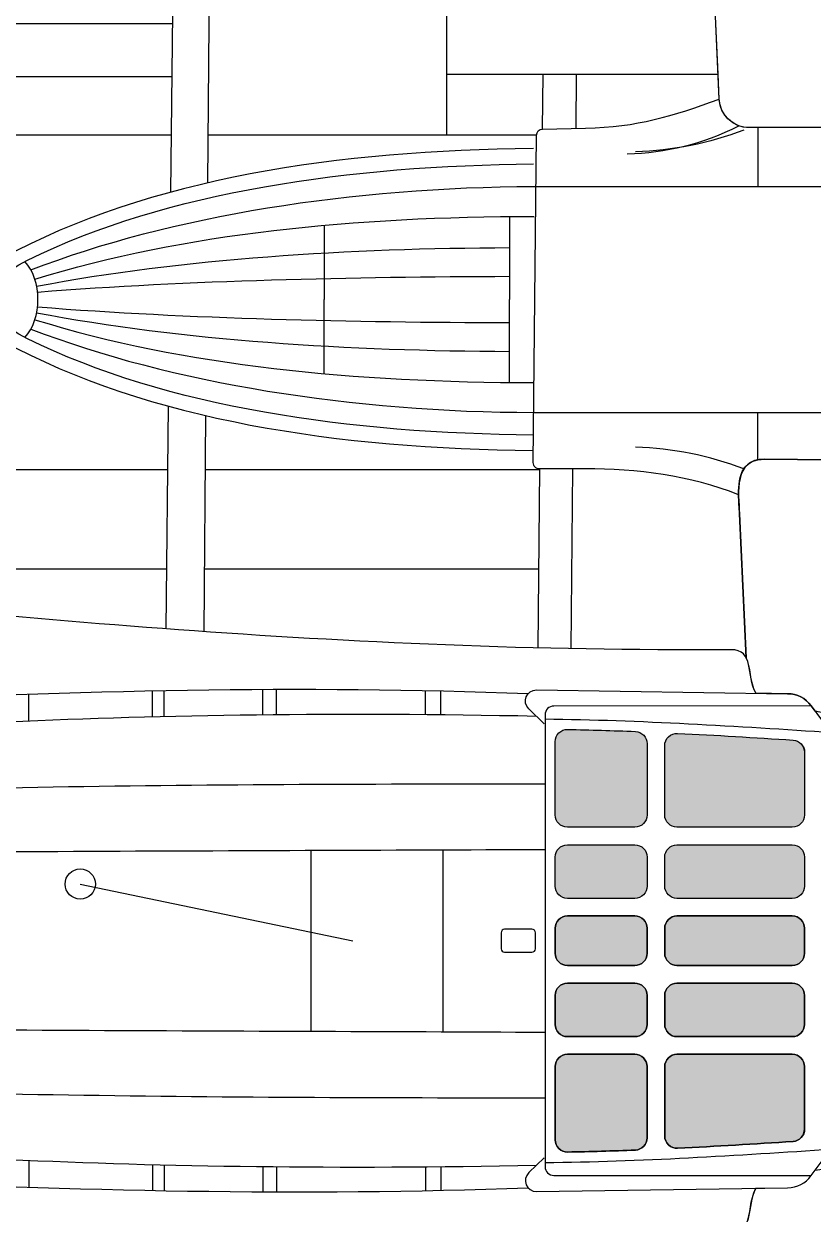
# Model space of a CAD drawing. Extents: x 65 to 351, y 42 to 244.
# Drawn here: x 142.66 to 163.6, y 110.49 to 142.11 of the extents above; entities that cross this region are included whole.
import ezdxf

# ---------------------------------------------------------------- set-up
doc = ezdxf.new("R2010")
doc.units = 0
doc.header["$MEASUREMENT"] = 0
doc.layers.add('4-VIEW', color=7, linetype='CONTINUOUS')
doc.layers.add('SOLIDS', color=7, linetype='CONTINUOUS')

msp = doc.modelspace()

# ---------------------------------------------------------------- hatches: boundary and pattern name
at = {"layer": 'SOLIDS'}
h = msp.add_hatch(color=255, dxfattribs=at)
edge = h.paths.add_edge_path()
edge.add_spline(control_points=[(158.886, 123.314), (158.288, 123.338), (157.689, 123.356), (157.091, 123.367), (157, 123.369), (156.922, 123.338), (156.857, 123.274), (156.792, 123.211), (156.76, 123.133), (156.76, 123.043), (156.76, 123.043), (156.76, 121.096), (156.76, 121.096), (156.76, 120.917), (156.905, 120.771), (157.084, 120.771), (157.084, 120.771), (158.873, 120.771), (158.873, 120.771), (159.051, 120.771), (159.197, 120.917), (159.197, 121.096), (159.197, 121.096), (159.197, 122.989), (159.197, 122.989), (159.197, 123.164), (159.06, 123.307), (158.886, 123.314)], knot_values=[0, 0, 0, 0, 1, 1, 1, 2, 2, 2, 3, 3, 3, 4, 4, 4, 5, 5, 5, 6, 6, 6, 7, 7, 7, 8, 8, 8, 9, 9, 9, 9], degree=3, periodic=1)
h = msp.add_hatch(color=255, dxfattribs=at)
edge = h.paths.add_edge_path()
edge.add_spline(control_points=[(163.072, 123.085), (162.051, 123.151), (161.029, 123.214), (160.007, 123.264), (159.915, 123.268), (159.834, 123.239), (159.767, 123.175), (159.7, 123.111), (159.666, 123.032), (159.666, 122.94), (159.666, 122.94), (159.666, 121.096), (159.666, 121.096), (159.666, 120.917), (159.812, 120.771), (159.991, 120.771), (159.991, 120.771), (163.051, 120.771), (163.051, 120.771), (163.23, 120.771), (163.376, 120.917), (163.376, 121.096), (163.376, 121.096), (163.376, 122.761), (163.376, 122.761), (163.376, 122.932), (163.243, 123.074), (163.072, 123.085)], knot_values=[0, 0, 0, 0, 1, 1, 1, 2, 2, 2, 3, 3, 3, 4, 4, 4, 5, 5, 5, 6, 6, 6, 7, 7, 7, 8, 8, 8, 9, 9, 9, 9], degree=3, periodic=1)
h = msp.add_hatch(color=255, dxfattribs=at)
edge = h.paths.add_edge_path()
edge.add_spline(control_points=[(158.873, 120.302), (158.873, 120.302), (157.084, 120.302), (157.084, 120.302), (156.905, 120.302), (156.76, 120.156), (156.76, 119.978), (156.76, 119.978), (156.76, 119.207), (156.76, 119.207), (156.76, 119.028), (156.905, 118.882), (157.084, 118.882), (157.084, 118.882), (158.873, 118.882), (158.873, 118.882), (159.051, 118.882), (159.198, 119.028), (159.198, 119.207), (159.198, 119.207), (159.198, 119.978), (159.198, 119.978), (159.198, 120.156), (159.051, 120.302), (158.873, 120.302)], knot_values=[0, 0, 0, 0, 1, 1, 1, 2, 2, 2, 3, 3, 3, 4, 4, 4, 5, 5, 5, 6, 6, 6, 7, 7, 7, 8, 8, 8, 8], degree=3, periodic=1)
h = msp.add_hatch(color=255, dxfattribs=at)
edge = h.paths.add_edge_path()
edge.add_spline(control_points=[(163.051, 120.302), (163.051, 120.302), (159.991, 120.302), (159.991, 120.302), (159.812, 120.302), (159.666, 120.156), (159.666, 119.978), (159.666, 119.978), (159.666, 119.207), (159.666, 119.207), (159.666, 119.028), (159.812, 118.882), (159.991, 118.882), (159.991, 118.882), (163.051, 118.882), (163.051, 118.882), (163.23, 118.882), (163.376, 119.028), (163.376, 119.207), (163.376, 119.207), (163.376, 119.978), (163.376, 119.978), (163.376, 120.156), (163.23, 120.302), (163.051, 120.302)], knot_values=[0, 0, 0, 0, 1, 1, 1, 2, 2, 2, 3, 3, 3, 4, 4, 4, 5, 5, 5, 6, 6, 6, 7, 7, 7, 8, 8, 8, 8], degree=3, periodic=1)
h = msp.add_hatch(color=255, dxfattribs=at)
edge = h.paths.add_edge_path()
edge.add_spline(control_points=[(158.873, 118.414), (158.873, 118.414), (157.084, 118.414), (157.084, 118.414), (156.905, 118.414), (156.76, 118.268), (156.76, 118.089), (156.76, 118.089), (156.76, 117.423), (156.76, 117.423), (156.76, 117.244), (156.905, 117.098), (157.084, 117.098), (157.084, 117.098), (158.873, 117.098), (158.873, 117.098), (159.051, 117.098), (159.198, 117.244), (159.198, 117.423), (159.198, 117.423), (159.198, 118.089), (159.198, 118.089), (159.198, 118.268), (159.051, 118.414), (158.873, 118.414)], knot_values=[0, 0, 0, 0, 1, 1, 1, 2, 2, 2, 3, 3, 3, 4, 4, 4, 5, 5, 5, 6, 6, 6, 7, 7, 7, 8, 8, 8, 8], degree=3, periodic=1)
h = msp.add_hatch(color=255, dxfattribs=at)
edge = h.paths.add_edge_path()
edge.add_spline(control_points=[(163.051, 118.414), (163.051, 118.414), (159.991, 118.414), (159.991, 118.414), (159.812, 118.414), (159.666, 118.268), (159.666, 118.089), (159.666, 118.089), (159.666, 117.423), (159.666, 117.423), (159.666, 117.244), (159.812, 117.098), (159.991, 117.098), (159.991, 117.098), (163.051, 117.098), (163.051, 117.098), (163.23, 117.098), (163.376, 117.244), (163.376, 117.423), (163.376, 117.423), (163.376, 118.089), (163.376, 118.089), (163.376, 118.268), (163.23, 118.414), (163.051, 118.414)], knot_values=[0, 0, 0, 0, 1, 1, 1, 2, 2, 2, 3, 3, 3, 4, 4, 4, 5, 5, 5, 6, 6, 6, 7, 7, 7, 8, 8, 8, 8], degree=3, periodic=1)
h = msp.add_hatch(color=255, dxfattribs=at)
edge = h.paths.add_edge_path()
edge.add_spline(control_points=[(158.873, 116.629), (158.873, 116.629), (157.084, 116.629), (157.084, 116.629), (156.905, 116.629), (156.76, 116.484), (156.76, 116.304), (156.76, 116.304), (156.76, 115.534), (156.76, 115.534), (156.76, 115.355), (156.905, 115.209), (157.084, 115.209), (157.084, 115.209), (158.873, 115.209), (158.873, 115.209), (159.051, 115.209), (159.198, 115.355), (159.198, 115.534), (159.198, 115.534), (159.198, 116.304), (159.198, 116.304), (159.198, 116.484), (159.051, 116.629), (158.873, 116.629)], knot_values=[0, 0, 0, 0, 1, 1, 1, 2, 2, 2, 3, 3, 3, 4, 4, 4, 5, 5, 5, 6, 6, 6, 7, 7, 7, 8, 8, 8, 8], degree=3, periodic=1)
h = msp.add_hatch(color=255, dxfattribs=at)
edge = h.paths.add_edge_path()
edge.add_spline(control_points=[(159.991, 116.629), (159.812, 116.629), (159.666, 116.484), (159.666, 116.304), (159.666, 116.304), (159.666, 115.534), (159.666, 115.534), (159.666, 115.355), (159.812, 115.209), (159.991, 115.209), (159.991, 115.209), (163.051, 115.209), (163.051, 115.209), (163.23, 115.209), (163.376, 115.355), (163.376, 115.534), (163.376, 115.534), (163.376, 116.304), (163.376, 116.304), (163.376, 116.484), (163.23, 116.629), (163.051, 116.629), (163.051, 116.629), (159.991, 116.629), (159.991, 116.629)], knot_values=[0, 0, 0, 0, 1, 1, 1, 2, 2, 2, 3, 3, 3, 4, 4, 4, 5, 5, 5, 6, 6, 6, 7, 7, 7, 8, 8, 8, 8], degree=3, periodic=1)
h = msp.add_hatch(color=255, dxfattribs=at)
edge = h.paths.add_edge_path()
edge.add_spline(control_points=[(158.873, 114.741), (158.873, 114.741), (157.084, 114.741), (157.084, 114.741), (156.905, 114.741), (156.76, 114.595), (156.76, 114.416), (156.76, 114.416), (156.76, 112.47), (156.76, 112.47), (156.76, 112.379), (156.792, 112.301), (156.857, 112.237), (156.922, 112.174), (157, 112.143), (157.091, 112.145), (157.689, 112.156), (158.288, 112.174), (158.886, 112.198), (159.06, 112.205), (159.197, 112.348), (159.197, 112.522), (159.197, 112.522), (159.197, 114.416), (159.197, 114.416), (159.197, 114.595), (159.051, 114.741), (158.873, 114.741)], knot_values=[0, 0, 0, 0, 1, 1, 1, 2, 2, 2, 3, 3, 3, 4, 4, 4, 5, 5, 5, 6, 6, 6, 7, 7, 7, 8, 8, 8, 9, 9, 9, 9], degree=3, periodic=1)
h = msp.add_hatch(color=255, dxfattribs=at)
edge = h.paths.add_edge_path()
edge.add_spline(control_points=[(163.051, 114.741), (163.051, 114.741), (159.991, 114.741), (159.991, 114.741), (159.812, 114.741), (159.666, 114.595), (159.666, 114.416), (159.666, 114.416), (159.666, 112.572), (159.666, 112.572), (159.666, 112.48), (159.7, 112.4), (159.767, 112.337), (159.834, 112.273), (159.915, 112.243), (160.007, 112.247), (161.029, 112.298), (162.051, 112.36), (163.072, 112.427), (163.243, 112.438), (163.376, 112.58), (163.376, 112.75), (163.376, 112.75), (163.376, 114.416), (163.376, 114.416), (163.376, 114.595), (163.23, 114.741), (163.051, 114.741)], knot_values=[0, 0, 0, 0, 1, 1, 1, 2, 2, 2, 3, 3, 3, 4, 4, 4, 5, 5, 5, 6, 6, 6, 7, 7, 7, 8, 8, 8, 9, 9, 9, 9], degree=3, periodic=1)

# ---------------------------------------------------------------- linework, layer by layer
at = {"layer": '4-VIEW', "color": 7}
for points in [[(147.543, 137.884), (147.951, 186.545)], [(146.564, 137.639), (147.095, 185.964)], [(153.883, 139.152), (153.883, 151.188)], [(146.613, 142.108), (138.765, 142.108)], [(146.597, 140.696), (138.571, 140.696)], [(153.883, 140.774), (161.091, 140.774)], [(156.423, 139.313), (156.437, 140.774)], [(157.311, 139.332), (157.324, 140.774)], [(146.58, 139.152), (138.341, 139.152)], [(156.265, 139.152), (147.553, 139.152)], [(162.139, 139.351), (162.139, 137.787)], [(155.547, 136.99), (155.547, 134.787)], [(150.627, 136.758), (150.627, 134.787)], [(150.627, 132.816), (150.627, 134.787)], [(155.547, 132.584), (155.547, 134.787)], [(146.436, 126.039), (146.501, 131.952)], [(147.443, 125.967), (147.491, 131.702)], [(162.139, 130.53), (162.139, 131.787)], [(137.146, 130.272), (146.483, 130.272)], [(147.479, 130.272), (156.352, 130.272)], [(156.306, 125.533), (156.352, 130.289)], [(157.184, 125.513), (157.228, 130.289)], [(134.956, 127.63), (146.454, 127.63)], [(147.457, 127.63), (156.327, 127.63)], [(142.793, 123.586), (142.793, 124.298)], [(146.073, 123.7), (146.073, 124.386)], [(146.387, 123.708), (146.387, 124.392)], [(149.002, 123.753), (149.002, 124.423)], [(149.364, 123.756), (149.364, 124.424)], [(153.314, 123.757), (153.314, 124.392)], [(153.724, 123.754), (153.724, 124.383)], [(150.271, 120.158), (150.271, 115.353)], [(153.781, 120.171), (153.781, 115.34)], [(144.156, 119.262), (151.386, 117.756)], [(142.793, 111.925), (142.793, 111.214)], [(146.073, 111.812), (146.073, 111.125)], [(146.387, 111.805), (146.387, 111.119)], [(149.002, 111.759), (149.002, 111.088)], [(149.364, 111.755), (149.364, 111.087)], [(153.314, 111.754), (153.314, 111.12)], [(153.724, 111.758), (153.724, 111.129)]]:
    msp.add_lwpolyline(points, dxfattribs=at)
for points, knots in [([(159.34, 180.188), (159.34, 180.188), (159.325, 180.53), (159.325, 180.53), (158.922, 189.636), (145.374, 190.444), (143.957, 180.085), (143.957, 180.085), (137.146, 130.272), (137.146, 130.272), (136.978, 129.048), (134.994, 127.635), (134.05, 126.97)], [0, 0, 0, 0, 1, 1, 1, 2, 2, 2, 3, 3, 3, 4, 4, 4, 4]), ([(169.085, 138.912), (168.022, 139.142), (167.177, 139.351), (165.845, 139.351), (165.845, 139.351), (161.905, 139.351), (161.905, 139.351), (161.48, 139.351), (161.131, 139.686), (161.112, 140.11), (161.112, 140.11), (159.361, 179.711), (159.361, 179.711)], [0, 0, 0, 0, 1, 1, 1, 2, 2, 2, 3, 3, 3, 4, 4, 4, 4]), ([(161.626, 129.603), (160.337, 130.113), (158.935, 130.289), (157.546, 130.289), (157.546, 130.289), (156.34, 130.289), (156.34, 130.289), (156.295, 130.289), (156.256, 130.306), (156.224, 130.338), (156.193, 130.37), (156.177, 130.409), (156.177, 130.454), (156.177, 130.454), (156.265, 139.152), (156.265, 139.152), (156.265, 139.24), (156.336, 139.311), (156.423, 139.313), (156.423, 139.313), (157.566, 139.338), (157.566, 139.338), (158.939, 139.367), (159.86, 139.654), (161.112, 140.11)], [0, 0, 0, 0, 1, 1, 1, 2, 2, 2, 3, 3, 3, 4, 4, 4, 5, 5, 5, 6, 6, 6, 7, 7, 7, 8, 8, 8, 8]), ([(156.181, 138.797), (151.053, 138.748), (145.966, 138.012), (142.091, 135.884), (140.914, 135.238), (140.914, 134.335), (142.091, 133.69), (145.966, 131.562), (151.053, 130.825), (156.181, 130.777)], [0, 0, 0, 0, 1, 1, 1, 2, 2, 2, 3, 3, 3, 3]), ([(156.181, 131.186), (151.338, 131.23), (146.459, 131.91), (142.757, 133.744), (141.456, 134.389), (141.456, 135.186), (142.757, 135.83), (146.459, 137.665), (151.338, 138.344), (156.181, 138.388)], [0, 0, 0, 0, 1, 1, 1, 2, 2, 2, 3, 3, 3, 3]), ([(156.191, 137.787), (156.191, 137.787), (165.259, 137.787), (165.259, 137.787), (166.838, 137.787), (167.543, 137.626), (169.085, 137.29)], [0, 0, 0, 0, 1, 1, 1, 2, 2, 2, 2]), ([(156.191, 131.787), (156.191, 131.787), (165.259, 131.787), (165.259, 131.787), (166.838, 131.787), (167.543, 131.948), (169.085, 132.283)], [0, 0, 0, 0, 1, 1, 1, 2, 2, 2, 2]), ([(169.085, 131.081), (167.992, 130.582), (166.701, 130.497), (164.944, 130.516), (164.944, 130.516), (162.312, 130.544), (162.312, 130.544), (161.49, 130.552), (161.624, 129.651), (161.65, 129.098), (161.65, 129.098), (161.829, 125.269), (161.829, 125.269)], [0, 0, 0, 0, 1, 1, 1, 2, 2, 2, 3, 3, 3, 4, 4, 4, 4]), ([(162.083, 124.33), (161.823, 124.809), (162.056, 125.491), (161.415, 125.486), (151.072, 125.406), (141.649, 126.439), (134.503, 127.099), (134.334, 127.114), (134.185, 127.072), (134.05, 126.97), (132.431, 125.739), (130.741, 124.987), (124.929, 123.24)], [0, 0, 0, 0, 1, 1, 1, 2, 2, 2, 3, 3, 3, 4, 4, 4, 4]), ([(156.039, 124.315), (144.073, 124.767), (131.7, 123.749), (119.928, 122.863), (103.964, 121.662), (84.417, 119.501), (79.434, 117.927), (78.813, 117.731), (78.871, 117.761), (79.473, 117.572), (84.518, 115.998), (104.005, 113.846), (119.928, 112.648), (131.7, 111.763), (144.073, 110.745), (156.039, 111.198)], [0, 0, 0, 0, 1, 1, 1, 2, 2, 2, 3, 3, 3, 4, 4, 4, 5, 5, 5, 5]), ([(156.47, 123.518), (156.47, 123.518), (156.058, 123.915), (156.058, 123.915), (155.871, 124.095), (156, 124.421), (156.265, 124.417), (156.265, 124.417), (162.924, 124.318), (162.924, 124.318), (163.181, 124.315), (163.401, 124.201), (163.552, 123.993), (163.552, 123.993), (163.998, 123.384), (163.998, 123.384), (164.053, 123.309), (164.13, 123.266), (164.223, 123.259), (165.585, 123.155), (167.008, 122.901), (168.418, 122.61)], [0, 0, 0, 0, 1, 1, 1, 2, 2, 2, 3, 3, 3, 4, 4, 4, 5, 5, 5, 6, 6, 6, 7, 7, 7, 7]), ([(163.552, 123.993), (163.552, 123.993), (156.724, 123.99), (156.724, 123.99), (156.594, 123.99), (156.489, 123.885), (156.489, 123.755), (156.489, 123.755), (156.489, 111.756), (156.489, 111.756), (156.489, 111.627), (156.594, 111.522), (156.724, 111.522), (156.724, 111.522), (163.552, 111.518), (163.552, 111.518)], [0, 0, 0, 0, 1, 1, 1, 2, 2, 2, 3, 3, 3, 4, 4, 4, 5, 5, 5, 5]), ([(156.264, 123.716), (145.685, 123.924), (138.02, 123.463), (130.542, 122.616), (130.441, 122.605), (130.366, 122.52), (130.366, 122.419), (130.366, 122.419), (130.366, 113.092), (130.366, 113.092), (130.366, 112.991), (130.441, 112.907), (130.542, 112.895), (138.02, 112.049), (145.685, 111.588), (156.264, 111.796)], [0, 0, 0, 0, 1, 1, 1, 2, 2, 2, 3, 3, 3, 4, 4, 4, 5, 5, 5, 5]), ([(158.886, 123.314), (158.287, 123.338), (157.689, 123.356), (157.09, 123.367), (157, 123.369), (156.922, 123.338), (156.857, 123.274), (156.792, 123.211), (156.759, 123.133), (156.759, 123.043), (156.759, 123.043), (156.759, 121.096), (156.759, 121.096), (156.759, 120.917), (156.905, 120.771), (157.084, 120.771), (157.084, 120.771), (158.873, 120.771), (158.873, 120.771), (159.051, 120.771), (159.197, 120.917), (159.197, 121.096), (159.197, 121.096), (159.197, 122.989), (159.197, 122.989), (159.197, 123.164), (159.06, 123.307), (158.886, 123.314), (158.886, 123.314), (158.886, 123.314), (158.886, 123.314)], [0, 0, 0, 0, 1, 1, 1, 2, 2, 2, 3, 3, 3, 4, 4, 4, 5, 5, 5, 6, 6, 6, 7, 7, 7, 8, 8, 8, 9, 9, 9, 10, 10, 10, 10]), ([(163.072, 123.085), (162.051, 123.151), (161.029, 123.214), (160.007, 123.264), (159.915, 123.268), (159.834, 123.239), (159.767, 123.175), (159.7, 123.111), (159.666, 123.032), (159.666, 122.94), (159.666, 122.94), (159.666, 121.096), (159.666, 121.096), (159.666, 120.917), (159.812, 120.771), (159.991, 120.771), (159.991, 120.771), (163.051, 120.771), (163.051, 120.771), (163.23, 120.771), (163.375, 120.917), (163.375, 121.096), (163.375, 121.096), (163.375, 122.761), (163.375, 122.761), (163.375, 122.932), (163.243, 123.074), (163.072, 123.085), (163.072, 123.085), (163.072, 123.085), (163.072, 123.085)], [0, 0, 0, 0, 1, 1, 1, 2, 2, 2, 3, 3, 3, 4, 4, 4, 5, 5, 5, 6, 6, 6, 7, 7, 7, 8, 8, 8, 9, 9, 9, 10, 10, 10, 10]), ([(156.759, 119.978), (156.759, 119.978), (156.759, 119.207), (156.759, 119.207), (156.759, 119.028), (156.905, 118.882), (157.084, 118.882), (157.084, 118.882), (158.873, 118.882), (158.873, 118.882), (159.051, 118.882), (159.198, 119.028), (159.198, 119.207), (159.198, 119.207), (159.198, 119.978), (159.198, 119.978), (159.198, 120.156), (159.051, 120.302), (158.873, 120.302), (158.873, 120.302), (157.084, 120.302), (157.084, 120.302), (156.905, 120.302), (156.759, 120.156), (156.759, 119.978), (156.759, 119.978), (156.759, 119.978), (156.759, 119.978)], [0, 0, 0, 0, 1, 1, 1, 2, 2, 2, 3, 3, 3, 4, 4, 4, 5, 5, 5, 6, 6, 6, 7, 7, 7, 8, 8, 8, 9, 9, 9, 9]), ([(159.991, 118.882), (159.991, 118.882), (163.051, 118.882), (163.051, 118.882), (163.23, 118.882), (163.375, 119.028), (163.375, 119.207), (163.375, 119.207), (163.375, 119.978), (163.375, 119.978), (163.375, 120.156), (163.23, 120.302), (163.051, 120.302), (163.051, 120.302), (159.991, 120.302), (159.991, 120.302), (159.812, 120.302), (159.666, 120.156), (159.666, 119.978), (159.666, 119.978), (159.666, 119.207), (159.666, 119.207), (159.666, 119.028), (159.812, 118.882), (159.991, 118.882), (159.991, 118.882), (159.991, 118.882), (159.991, 118.882)], [0, 0, 0, 0, 1, 1, 1, 2, 2, 2, 3, 3, 3, 4, 4, 4, 5, 5, 5, 6, 6, 6, 7, 7, 7, 8, 8, 8, 9, 9, 9, 9]), ([(144.557, 119.262), (144.557, 119.483), (144.377, 119.662), (144.156, 119.662), (143.935, 119.662), (143.755, 119.483), (143.755, 119.262), (143.755, 119.04), (143.935, 118.861), (144.156, 118.861), (144.377, 118.861), (144.557, 119.04), (144.557, 119.262), (144.557, 119.262), (144.557, 119.262), (144.557, 119.262)], [0, 0, 0, 0, 1, 1, 1, 2, 2, 2, 3, 3, 3, 4, 4, 4, 5, 5, 5, 5]), ([(156.759, 118.089), (156.759, 118.268), (156.905, 118.414), (157.084, 118.414), (157.084, 118.414), (158.873, 118.414), (158.873, 118.414), (159.051, 118.414), (159.198, 118.268), (159.198, 118.089), (159.198, 118.089), (159.198, 117.423), (159.198, 117.423), (159.198, 117.244), (159.051, 117.098), (158.873, 117.098), (158.873, 117.098), (157.084, 117.098), (157.084, 117.098), (156.905, 117.098), (156.759, 117.244), (156.759, 117.423), (156.759, 117.423), (156.759, 118.089), (156.759, 118.089), (156.759, 118.089), (156.759, 118.089), (156.759, 118.089)], [0, 0, 0, 0, 1, 1, 1, 2, 2, 2, 3, 3, 3, 4, 4, 4, 5, 5, 5, 6, 6, 6, 7, 7, 7, 8, 8, 8, 9, 9, 9, 9]), ([(159.666, 118.089), (159.666, 118.268), (159.812, 118.414), (159.991, 118.414), (159.991, 118.414), (163.051, 118.414), (163.051, 118.414), (163.23, 118.414), (163.375, 118.268), (163.375, 118.089), (163.375, 118.089), (163.375, 117.423), (163.375, 117.423), (163.375, 117.244), (163.23, 117.098), (163.051, 117.098), (163.051, 117.098), (159.991, 117.098), (159.991, 117.098), (159.812, 117.098), (159.666, 117.244), (159.666, 117.423), (159.666, 117.423), (159.666, 118.089), (159.666, 118.089), (159.666, 118.089), (159.666, 118.089), (159.666, 118.089)], [0, 0, 0, 0, 1, 1, 1, 2, 2, 2, 3, 3, 3, 4, 4, 4, 5, 5, 5, 6, 6, 6, 7, 7, 7, 8, 8, 8, 9, 9, 9, 9]), ([(155.326, 117.969), (155.326, 118.019), (155.367, 118.06), (155.417, 118.06), (155.417, 118.06), (156.142, 118.06), (156.142, 118.06), (156.192, 118.06), (156.232, 118.019), (156.232, 117.969), (156.232, 117.969), (156.232, 117.543), (156.232, 117.543), (156.232, 117.493), (156.192, 117.452), (156.142, 117.452), (156.142, 117.452), (155.417, 117.452), (155.417, 117.452), (155.367, 117.452), (155.326, 117.493), (155.326, 117.543), (155.326, 117.543), (155.326, 117.969), (155.326, 117.969), (155.326, 117.969), (155.326, 117.969), (155.326, 117.969)], [0, 0, 0, 0, 1, 1, 1, 2, 2, 2, 3, 3, 3, 4, 4, 4, 5, 5, 5, 6, 6, 6, 7, 7, 7, 8, 8, 8, 9, 9, 9, 9]), ([(156.759, 115.534), (156.759, 115.534), (156.759, 116.304), (156.759, 116.304), (156.759, 116.484), (156.905, 116.629), (157.084, 116.629), (157.084, 116.629), (158.873, 116.629), (158.873, 116.629), (159.051, 116.629), (159.198, 116.484), (159.198, 116.304), (159.198, 116.304), (159.198, 115.534), (159.198, 115.534), (159.198, 115.355), (159.051, 115.209), (158.873, 115.209), (158.873, 115.209), (157.084, 115.209), (157.084, 115.209), (156.905, 115.209), (156.759, 115.355), (156.759, 115.534), (156.759, 115.534), (156.759, 115.534), (156.759, 115.534)], [0, 0, 0, 0, 1, 1, 1, 2, 2, 2, 3, 3, 3, 4, 4, 4, 5, 5, 5, 6, 6, 6, 7, 7, 7, 8, 8, 8, 9, 9, 9, 9]), ([(159.991, 116.629), (159.991, 116.629), (163.051, 116.629), (163.051, 116.629), (163.23, 116.629), (163.375, 116.484), (163.375, 116.304), (163.375, 116.304), (163.375, 115.534), (163.375, 115.534), (163.375, 115.355), (163.23, 115.209), (163.051, 115.209), (163.051, 115.209), (159.991, 115.209), (159.991, 115.209), (159.812, 115.209), (159.666, 115.355), (159.666, 115.534), (159.666, 115.534), (159.666, 116.304), (159.666, 116.304), (159.666, 116.484), (159.812, 116.629), (159.991, 116.629), (159.991, 116.629), (159.991, 116.629), (159.991, 116.629)], [0, 0, 0, 0, 1, 1, 1, 2, 2, 2, 3, 3, 3, 4, 4, 4, 5, 5, 5, 6, 6, 6, 7, 7, 7, 8, 8, 8, 9, 9, 9, 9]), ([(158.886, 112.198), (158.287, 112.174), (157.689, 112.156), (157.09, 112.145), (157, 112.143), (156.922, 112.174), (156.857, 112.237), (156.792, 112.301), (156.759, 112.379), (156.759, 112.47), (156.759, 112.47), (156.759, 114.416), (156.759, 114.416), (156.759, 114.595), (156.905, 114.741), (157.084, 114.741), (157.084, 114.741), (158.873, 114.741), (158.873, 114.741), (159.051, 114.741), (159.197, 114.595), (159.197, 114.416), (159.197, 114.416), (159.197, 112.522), (159.197, 112.522), (159.197, 112.348), (159.06, 112.205), (158.886, 112.198), (158.886, 112.198), (158.886, 112.198), (158.886, 112.198)], [0, 0, 0, 0, 1, 1, 1, 2, 2, 2, 3, 3, 3, 4, 4, 4, 5, 5, 5, 6, 6, 6, 7, 7, 7, 8, 8, 8, 9, 9, 9, 10, 10, 10, 10]), ([(163.072, 112.427), (162.051, 112.36), (161.029, 112.298), (160.007, 112.247), (159.915, 112.243), (159.834, 112.273), (159.767, 112.337), (159.7, 112.4), (159.666, 112.48), (159.666, 112.572), (159.666, 112.572), (159.666, 114.416), (159.666, 114.416), (159.666, 114.595), (159.812, 114.741), (159.991, 114.741), (159.991, 114.741), (163.051, 114.741), (163.051, 114.741), (163.23, 114.741), (163.375, 114.595), (163.375, 114.416), (163.375, 114.416), (163.375, 112.75), (163.375, 112.75), (163.375, 112.58), (163.243, 112.438), (163.072, 112.427), (163.072, 112.427), (163.072, 112.427), (163.072, 112.427)], [0, 0, 0, 0, 1, 1, 1, 2, 2, 2, 3, 3, 3, 4, 4, 4, 5, 5, 5, 6, 6, 6, 7, 7, 7, 8, 8, 8, 9, 9, 9, 10, 10, 10, 10]), ([(156.47, 111.994), (156.47, 111.994), (156.058, 111.598), (156.058, 111.598), (155.871, 111.417), (156, 111.091), (156.265, 111.095), (156.265, 111.095), (162.924, 111.193), (162.924, 111.193), (163.181, 111.197), (163.401, 111.311), (163.552, 111.518), (163.552, 111.518), (163.998, 112.128), (163.998, 112.128), (164.053, 112.203), (164.13, 112.245), (164.223, 112.253), (165.585, 112.357), (167.008, 112.611), (168.418, 112.902)], [0, 0, 0, 0, 1, 1, 1, 2, 2, 2, 3, 3, 3, 4, 4, 4, 5, 5, 5, 6, 6, 6, 7, 7, 7, 7]), ([(162.083, 111.181), (161.823, 110.703), (162.056, 110.02), (161.415, 110.026), (151.072, 110.105), (141.649, 109.072), (134.503, 108.413), (134.334, 108.397), (134.185, 108.44), (134.05, 108.542), (132.431, 109.772), (130.741, 110.525), (124.929, 112.271)], [0, 0, 0, 0, 1, 1, 1, 2, 2, 2, 3, 3, 3, 4, 4, 4, 4])]:
    msp.add_open_spline(points, degree=3, knots=knots, dxfattribs=at)
for points in [[(158.668, 138.655), (159.69, 138.691), (160.683, 138.908), (161.629, 139.401)], [(161.763, 139.288), (160.842, 138.935), (159.885, 138.735), (158.887, 138.712)], [(142.849, 135.572), (146.563, 137.017), (151.432, 137.779), (156.191, 137.787)], [(142.952, 135.324), (146.952, 136.56), (151.44, 136.986), (156.199, 136.994)], [(142.999, 135.138), (146.829, 135.877), (151.354, 136.151), (155.547, 136.165)], [(142.684, 133.78), (143.149, 134.245), (143.149, 135.329), (142.684, 135.794)], [(143.024, 134.984), (147.064, 135.302), (151.354, 135.388), (155.547, 135.402)], [(142.999, 134.436), (146.829, 133.697), (151.354, 133.423), (155.547, 133.409)], [(143.024, 134.591), (147.064, 134.272), (151.354, 134.186), (155.547, 134.172)], [(142.952, 134.25), (146.952, 133.014), (151.44, 132.588), (156.199, 132.58)], [(142.849, 134.002), (146.563, 132.557), (151.432, 131.795), (156.191, 131.787)], [(161.763, 130.286), (160.842, 130.639), (159.885, 130.839), (158.887, 130.862)], [(156.489, 123.647), (158.987, 123.62), (161.603, 123.454), (164.113, 123.288)], [(130.366, 121.394), (139.09, 121.881), (147.791, 121.925), (156.489, 121.925)], [(130.366, 120.002), (139.039, 120.142), (148.177, 120.143), (156.489, 120.183)], [(130.366, 115.51), (139.039, 115.37), (148.177, 115.368), (156.489, 115.329)], [(130.366, 114.117), (139.09, 113.631), (147.791, 113.587), (156.489, 113.586)], [(156.489, 111.865), (158.987, 111.892), (161.603, 112.058), (164.113, 112.224)]]:
    msp.add_open_spline(points, degree=3, dxfattribs=at)
at = {"layer": 'SOLIDS'}
for points, knots in [([(137.575, 133.413), (137.575, 133.413), (137.952, 136.169), (137.952, 136.169), (137.952, 136.169), (138.36, 139.152), (138.36, 139.152), (138.36, 139.152), (138.571, 140.696), (138.571, 140.696), (138.571, 140.696), (138.765, 142.108), (138.765, 142.108), (138.765, 142.108), (139.205, 145.328), (139.205, 145.328), (139.205, 145.328), (139.221, 145.446), (139.221, 145.446), (139.221, 145.446), (139.594, 148.172), (139.594, 148.172), (139.594, 148.172), (140.006, 151.188), (140.006, 151.188), (140.006, 151.188), (140.401, 154.073), (140.401, 154.073), (140.401, 154.073), (140.421, 154.225), (140.421, 154.225), (140.421, 154.225), (140.448, 154.42), (140.448, 154.42), (140.448, 154.42), (140.84, 157.283), (140.84, 157.283), (140.84, 157.283), (141.212, 160.01), (141.212, 160.01), (141.212, 160.01), (141.236, 160.181), (141.236, 160.181), (141.236, 160.181), (141.609, 162.91), (141.609, 162.91), (141.609, 162.91), (141.621, 162.998), (141.621, 162.998), (141.621, 162.998), (141.997, 165.749), (141.997, 165.749), (141.997, 165.749), (142.036, 166.029), (142.036, 166.029), (142.036, 166.029), (142.052, 166.147), (142.052, 166.147), (142.052, 166.147), (142.447, 169.039), (142.447, 169.039), (142.447, 169.039), (142.858, 172.044), (142.858, 172.044), (142.858, 172.044), (142.88, 172.204), (142.88, 172.204), (142.88, 172.204), (143.267, 175.033), (143.267, 175.033), (143.267, 175.033), (143.654, 177.866), (143.654, 177.866), (143.654, 177.866), (143.683, 178.08), (143.683, 178.08), (143.683, 178.08), (143.957, 180.085), (143.957, 180.085), (144.001, 180.401), (144.055, 180.706), (144.12, 181.001), (144.142, 181.102), (144.166, 181.202), (144.191, 181.3), (144.498, 182.529), (144.994, 183.572), (145.621, 184.433), (146.055, 185.029), (146.553, 185.539), (147.095, 185.964), (147.369, 186.179), (147.656, 186.373), (147.951, 186.545), (150.796, 188.207), (154.487, 187.884), (156.882, 185.821), (157.187, 185.557), (157.472, 185.266), (157.731, 184.947), (157.864, 184.783), (157.99, 184.612), (158.109, 184.433), (158.81, 183.38), (159.257, 182.074), (159.325, 180.53), (159.325, 180.53), (159.34, 180.188), (159.34, 180.188), (159.34, 180.188), (159.603, 180.188), (159.603, 180.188), (159.671, 180.188), (159.726, 180.132), (159.726, 180.064), (159.726, 180.064), (159.726, 179.835), (159.726, 179.835), (159.726, 179.767), (159.671, 179.711), (159.603, 179.711), (159.603, 179.711), (159.361, 179.711), (159.361, 179.711), (159.361, 179.711), (159.434, 178.08), (159.434, 178.08), (159.434, 178.08), (159.834, 169.039), (159.834, 169.039), (159.834, 169.039), (160.225, 160.181), (160.225, 160.181), (160.225, 160.181), (160.623, 151.188), (160.623, 151.188), (160.623, 151.188), (161.024, 142.109), (161.024, 142.109), (161.024, 142.109), (161.083, 140.774), (161.083, 140.774), (161.083, 140.774), (161.112, 140.11), (161.112, 140.11), (161.127, 139.782), (161.338, 139.509), (161.629, 139.401), (161.715, 139.369), (161.808, 139.351), (161.905, 139.351), (161.905, 139.351), (162.139, 139.351), (162.139, 139.351), (162.139, 139.351), (165.04, 139.351), (165.04, 139.351), (165.04, 139.351), (165.845, 139.351), (165.845, 139.351), (165.85, 139.351), (165.856, 139.351), (165.861, 139.351), (165.861, 139.351), (165.861, 139.498), (165.861, 139.498), (165.861, 139.764), (166.299, 139.764), (166.299, 139.498), (166.299, 139.498), (166.299, 139.343), (166.299, 139.343), (166.473, 139.336), (166.64, 139.326), (166.8, 139.312), (167.632, 139.241), (168.299, 139.082), (169.085, 138.912), (169.085, 139.378), (169.524, 139.273), (169.742, 139.262), (169.795, 139.303), (169.865, 139.347), (169.952, 139.395), (170.898, 139.918), (173.377, 139.876), (173.29, 138.809), (173.581, 138.653), (173.785, 138.429), (173.842, 138.125), (173.853, 138.068), (173.859, 138.008), (173.859, 137.945), (173.859, 137.885), (173.854, 137.828), (173.845, 137.774), (173.845, 137.774), (173.845, 135.56), (173.845, 135.56), (173.845, 135.56), (174.217, 135.56), (174.217, 135.56), (174.217, 135.56), (174.217, 135.651), (174.217, 135.651), (174.217, 135.76), (174.306, 135.849), (174.415, 135.849), (174.415, 135.849), (175.277, 135.849), (175.277, 135.849), (175.359, 135.849), (175.429, 135.799), (175.46, 135.728), (175.749, 135.633), (176.026, 135.363), (176.039, 134.787), (176.026, 134.211), (175.749, 133.942), (175.46, 133.845), (175.429, 133.775), (175.359, 133.725), (175.277, 133.725), (175.277, 133.725), (174.415, 133.725), (174.415, 133.725), (174.306, 133.725), (174.217, 133.814), (174.217, 133.924), (174.217, 133.924), (174.217, 134.015), (174.217, 134.015), (174.217, 134.015), (173.845, 134.015), (173.845, 134.015), (173.845, 134.015), (173.845, 131.841), (173.845, 131.841), (173.845, 131.841), (173.842, 131.768), (173.842, 131.768), (173.842, 131.767), (173.842, 131.767), (173.842, 131.766), (173.853, 131.707), (173.859, 131.645), (173.859, 131.58), (173.859, 131.517), (173.853, 131.457), (173.842, 131.4), (173.785, 131.096), (173.581, 130.872), (173.29, 130.716), (173.377, 129.649), (170.898, 129.606), (169.952, 130.13), (169.816, 130.205), (169.725, 130.27), (169.667, 130.327), (169.261, 130.282), (169.085, 130.487), (169.085, 130.708), (169.085, 130.708), (169.085, 131.081), (169.085, 131.081), (168.532, 130.829), (167.928, 130.682), (167.238, 130.601), (167.238, 130.601), (167.238, 130.413), (167.238, 130.413), (167.238, 130.147), (166.8, 130.147), (166.8, 130.413), (166.8, 130.413), (166.8, 130.559), (166.8, 130.559), (166.638, 130.547), (166.471, 130.538), (166.299, 130.53), (166.299, 130.53), (166.299, 130.371), (166.299, 130.371), (166.299, 130.105), (165.861, 130.105), (165.861, 130.371), (165.861, 130.371), (165.861, 130.518), (165.861, 130.518), (165.602, 130.513), (165.332, 130.513), (165.049, 130.515), (165.014, 130.515), (164.98, 130.516), (164.944, 130.516), (164.944, 130.516), (162.312, 130.544), (162.312, 130.544), (162.249, 130.544), (162.192, 130.539), (162.139, 130.53), (161.96, 130.497), (161.841, 130.408), (161.763, 130.286), (161.649, 130.106), (161.624, 129.854), (161.626, 129.603), (161.628, 129.425), (161.643, 129.249), (161.65, 129.098), (161.65, 129.098), (161.83, 125.269), (161.83, 125.269), (161.952, 125.03), (161.916, 124.638), (162.083, 124.33), (162.083, 124.33), (162.924, 124.318), (162.924, 124.318), (163.181, 124.315), (163.401, 124.201), (163.553, 123.993), (163.553, 123.993), (163.657, 123.852), (163.657, 123.852), (163.977, 123.792), (164.397, 123.722), (164.859, 123.638), (164.86, 123.639), (164.861, 123.638), (164.862, 123.638), (165.008, 123.628), (165.155, 123.618), (165.301, 123.607), (165.301, 123.607), (165.324, 123.794), (165.324, 123.794), (165.345, 123.966), (165.489, 124.094), (165.663, 124.095), (166.367, 124.099), (167.064, 124.071), (167.753, 124.006), (168.124, 123.971), (168.206, 123.62), (168.331, 123.333), (168.98, 123.263), (169.631, 123.187), (170.282, 123.103), (174.093, 122.613), (177.944, 121.882), (181.835, 120.91), (182.624, 120.713), (183.16, 120.026), (183.16, 119.213), (183.16, 119.213), (183.16, 116.298), (183.16, 116.298), (183.16, 115.485), (182.624, 114.799), (181.835, 114.602), (177.944, 113.63), (174.093, 112.899), (170.282, 112.409), (169.631, 112.325), (168.98, 112.248), (168.331, 112.179), (168.206, 111.891), (168.124, 111.54), (167.753, 111.506), (167.064, 111.441), (166.367, 111.412), (165.663, 111.416), (165.489, 111.417), (165.345, 111.545), (165.324, 111.717), (165.324, 111.717), (165.301, 111.904), (165.301, 111.904), (165.154, 111.894), (165.006, 111.883), (164.859, 111.873), (164.396, 111.79), (163.977, 111.72), (163.657, 111.66), (163.657, 111.66), (163.553, 111.518), (163.553, 111.518), (163.401, 111.311), (163.181, 111.197), (162.924, 111.193), (162.924, 111.193), (162.083, 111.181), (162.083, 111.181), (161.916, 110.874), (161.952, 110.482), (161.83, 110.243), (161.83, 110.243), (161.65, 106.414), (161.65, 106.414), (161.643, 106.263), (161.628, 106.086), (161.626, 105.909), (161.624, 105.658), (161.649, 105.406), (161.763, 105.226), (161.841, 105.103), (161.96, 105.014), (162.139, 104.981), (162.192, 104.972), (162.249, 104.968), (162.312, 104.968), (162.312, 104.968), (164.944, 104.996), (164.944, 104.996), (164.98, 104.997), (165.014, 104.997), (165.049, 104.997), (165.332, 104.999), (165.602, 104.999), (165.861, 104.994), (165.861, 104.994), (165.861, 105.141), (165.861, 105.141), (165.861, 105.406), (166.299, 105.406), (166.299, 105.141), (166.299, 105.141), (166.299, 104.982), (166.299, 104.982), (166.471, 104.974), (166.638, 104.965), (166.8, 104.952), (166.8, 104.952), (166.8, 105.099), (166.8, 105.099), (166.8, 105.365), (167.238, 105.365), (167.238, 105.099), (167.238, 105.099), (167.238, 104.91), (167.238, 104.91), (167.928, 104.83), (168.532, 104.683), (169.085, 104.43), (169.085, 104.43), (169.085, 104.804), (169.085, 104.804), (169.085, 105.025), (169.261, 105.229), (169.668, 105.185), (169.725, 105.242), (169.816, 105.307), (169.952, 105.382), (170.898, 105.906), (173.377, 105.863), (173.29, 104.796), (173.581, 104.64), (173.785, 104.416), (173.842, 104.112), (173.853, 104.055), (173.859, 103.995), (173.859, 103.932), (173.859, 103.867), (173.853, 103.805), (173.842, 103.746), (173.842, 103.745), (173.842, 103.745), (173.842, 103.744), (173.842, 103.744), (173.845, 103.67), (173.845, 103.67), (173.845, 103.67), (173.845, 101.497), (173.845, 101.497), (173.845, 101.497), (174.217, 101.497), (174.217, 101.497), (174.217, 101.497), (174.217, 101.588), (174.217, 101.588), (174.217, 101.698), (174.306, 101.786), (174.415, 101.786), (174.415, 101.786), (175.277, 101.786), (175.277, 101.786), (175.359, 101.786), (175.429, 101.737), (175.46, 101.666), (175.749, 101.57), (176.026, 101.301), (176.039, 100.725), (176.026, 100.149), (175.749, 99.879), (175.46, 99.783), (175.429, 99.712), (175.359, 99.663), (175.277, 99.663), (175.277, 99.663), (174.415, 99.663), (174.415, 99.663), (174.306, 99.663), (174.217, 99.752), (174.217, 99.861), (174.217, 99.861), (174.217, 99.952), (174.217, 99.952), (174.217, 99.952), (173.845, 99.952), (173.845, 99.952), (173.845, 99.952), (173.845, 97.738), (173.845, 97.738), (173.854, 97.683), (173.859, 97.626), (173.859, 97.566), (173.859, 97.504), (173.853, 97.444), (173.842, 97.387), (173.785, 97.083), (173.581, 96.858), (173.29, 96.703), (173.377, 95.636), (170.898, 95.593), (169.952, 96.116), (169.865, 96.165), (169.796, 96.209), (169.742, 96.249), (169.524, 96.238), (169.085, 96.134), (169.085, 96.6), (168.299, 96.43), (167.632, 96.271), (166.8, 96.199), (166.64, 96.186), (166.473, 96.175), (166.299, 96.169), (166.299, 96.169), (166.299, 96.014), (166.299, 96.014), (166.299, 95.747), (165.861, 95.747), (165.861, 96.014), (165.861, 96.014), (165.861, 96.16), (165.861, 96.16), (165.856, 96.16), (165.85, 96.16), (165.845, 96.16), (165.845, 96.16), (165.04, 96.16), (165.04, 96.16), (165.04, 96.16), (162.139, 96.16), (162.139, 96.16), (162.139, 96.16), (161.905, 96.16), (161.905, 96.16), (161.808, 96.16), (161.715, 96.143), (161.629, 96.111), (161.338, 96.003), (161.127, 95.729), (161.112, 95.402), (161.112, 95.402), (161.083, 94.738), (161.083, 94.738), (161.083, 94.738), (161.024, 93.403), (161.024, 93.403), (161.024, 93.403), (160.623, 84.323), (160.623, 84.323), (160.623, 84.323), (160.225, 75.331), (160.225, 75.331), (160.225, 75.331), (159.834, 66.472), (159.834, 66.472), (159.834, 66.472), (159.434, 57.431), (159.434, 57.431), (159.434, 57.431), (159.361, 55.801), (159.361, 55.801), (159.361, 55.801), (159.603, 55.801), (159.603, 55.801), (159.671, 55.801), (159.726, 55.745), (159.726, 55.677), (159.726, 55.677), (159.726, 55.447), (159.726, 55.447), (159.726, 55.38), (159.671, 55.324), (159.603, 55.324), (159.603, 55.324), (159.34, 55.324), (159.34, 55.324), (159.34, 55.324), (159.325, 54.982), (159.325, 54.982), (159.257, 53.438), (158.81, 52.132), (158.109, 51.078), (157.99, 50.9), (157.864, 50.729), (157.731, 50.565), (157.472, 50.246), (157.187, 49.955), (156.882, 49.691), (154.487, 47.627), (150.796, 47.305), (147.951, 48.966), (147.656, 49.138), (147.369, 49.332), (147.095, 49.547), (146.553, 49.973), (146.055, 50.482), (145.621, 51.078), (144.993, 51.94), (144.498, 52.982), (144.191, 54.212), (144.166, 54.31), (144.142, 54.409), (144.12, 54.51), (144.055, 54.805), (144.001, 55.11), (143.957, 55.426), (143.957, 55.426), (143.683, 57.431), (143.683, 57.431), (143.683, 57.431), (143.654, 57.645), (143.654, 57.645), (143.654, 57.645), (143.267, 60.479), (143.267, 60.479), (143.267, 60.479), (142.88, 63.307), (142.88, 63.307), (142.88, 63.307), (142.858, 63.468), (142.858, 63.468), (142.858, 63.468), (142.447, 66.472), (142.447, 66.472), (142.447, 66.472), (142.052, 69.364), (142.052, 69.364), (142.052, 69.364), (142.036, 69.482), (142.036, 69.482), (142.036, 69.482), (141.997, 69.763), (141.997, 69.763), (141.997, 69.763), (141.621, 72.513), (141.621, 72.513), (141.621, 72.513), (141.609, 72.602), (141.609, 72.602), (141.609, 72.602), (141.236, 75.331), (141.236, 75.331), (141.236, 75.331), (141.212, 75.502), (141.212, 75.502), (141.212, 75.502), (140.84, 78.229), (140.84, 78.229), (140.84, 78.229), (140.448, 81.092), (140.448, 81.092), (140.448, 81.092), (140.421, 81.287), (140.421, 81.287), (140.421, 81.287), (140.401, 81.439), (140.401, 81.439), (140.401, 81.439), (140.006, 84.323), (140.006, 84.323), (140.006, 84.323), (139.594, 87.34), (139.594, 87.34), (139.594, 87.34), (139.221, 90.065), (139.221, 90.065), (139.221, 90.065), (139.205, 90.183), (139.205, 90.183), (139.205, 90.183), (138.765, 93.404), (138.765, 93.404), (138.765, 93.404), (138.571, 94.816), (138.571, 94.816), (138.571, 94.816), (138.36, 96.36), (138.36, 96.36), (138.36, 96.36), (137.952, 99.343), (137.952, 99.343), (137.952, 99.343), (137.576, 102.098), (137.576, 102.098), (137.576, 102.098), (137.146, 105.24), (137.146, 105.24), (137.022, 106.143), (135.91, 107.149), (134.956, 107.881), (134.637, 108.127), (134.335, 108.341), (134.095, 108.511), (134.08, 108.521), (134.065, 108.531), (134.05, 108.542), (132.431, 109.772), (130.741, 110.525), (124.929, 112.271), (123.252, 112.397), (121.584, 112.524), (119.928, 112.648), (111.622, 113.273), (102.347, 114.158), (94.658, 115.085), (94.656, 115.084), (94.655, 115.084), (94.655, 115.085), (94.133, 115.068), (93.731, 114.906), (93.517, 114.513), (93.489, 114.46), (93.45, 114.416), (93.405, 114.382), (93.405, 114.382), (93.092, 112.938), (93.092, 112.938), (93.092, 112.938), (92.357, 109.547), (92.357, 109.547), (92.357, 109.547), (91.254, 104.453), (91.254, 104.453), (91.254, 104.453), (89.786, 97.681), (89.786, 97.681), (89.786, 97.681), (89.242, 95.167), (89.242, 95.167), (88.954, 93.839), (88.499, 92.811), (87.918, 91.9), (87.401, 91.091), (86.784, 90.376), (86.094, 89.626), (85.556, 89.04), (84.584, 89.31), (84.424, 90.089), (84.424, 90.089), (84.053, 91.9), (84.053, 91.9), (84.053, 91.9), (83.555, 94.326), (83.555, 94.326), (83.555, 94.326), (81.996, 101.923), (81.996, 101.923), (81.996, 101.923), (81.049, 106.534), (81.049, 106.534), (81.049, 106.534), (80.92, 107.162), (80.92, 107.162), (80.92, 107.162), (79.735, 112.938), (79.735, 112.938), (79.735, 112.938), (79.123, 115.922), (79.123, 115.922), (79.123, 115.922), (78.946, 116.787), (78.946, 116.787), (78.811, 117.091), (78.566, 117.297), (78.16, 117.353), (78.035, 117.371), (77.943, 117.476), (77.943, 117.603), (77.943, 117.603), (77.943, 117.909), (77.943, 117.909), (77.943, 118.035), (78.035, 118.141), (78.16, 118.159), (78.566, 118.216), (78.811, 118.42), (78.946, 118.725), (78.946, 118.725), (79.123, 119.59), (79.123, 119.59), (79.123, 119.59), (79.735, 122.574), (79.735, 122.574), (79.735, 122.574), (80.921, 128.349), (80.921, 128.349), (80.921, 128.349), (81.049, 128.977), (81.049, 128.977), (81.049, 128.977), (81.996, 133.588), (81.996, 133.588), (81.996, 133.588), (83.555, 141.186), (83.555, 141.186), (83.555, 141.186), (84.053, 143.612), (84.053, 143.612), (84.053, 143.612), (84.424, 145.422), (84.424, 145.422), (84.584, 146.202), (85.556, 146.471), (86.094, 145.885), (86.784, 145.136), (87.401, 144.42), (87.918, 143.612), (88.499, 142.701), (88.954, 141.673), (89.242, 140.345), (89.242, 140.345), (89.786, 137.831), (89.786, 137.831), (89.786, 137.831), (91.254, 131.058), (91.254, 131.058), (91.254, 131.058), (92.358, 125.964), (92.358, 125.964), (92.358, 125.964), (93.092, 122.574), (93.092, 122.574), (93.092, 122.574), (93.405, 121.13), (93.405, 121.13), (93.45, 121.096), (93.489, 121.052), (93.517, 120.999), (93.732, 120.606), (94.135, 120.443), (94.658, 120.427), (102.347, 121.353), (111.622, 122.238), (119.928, 122.863), (121.584, 122.988), (123.252, 123.115), (124.929, 123.24), (130.741, 124.987), (132.431, 125.739), (134.05, 126.97), (134.065, 126.981), (134.08, 126.991), (134.094, 127.001), (134.335, 127.171), (134.637, 127.385), (134.956, 127.63), (135.91, 128.363), (137.022, 129.369), (137.146, 130.272), (137.146, 130.272), (137.575, 133.413), (137.575, 133.413)], [0, 0, 0, 0, 1, 1, 1, 2, 2, 2, 3, 3, 3, 4, 4, 4, 5, 5, 5, 6, 6, 6, 7, 7, 7, 8, 8, 8, 9, 9, 9, 10, 10, 10, 11, 11, 11, 12, 12, 12, 13, 13, 13, 14, 14, 14, 15, 15, 15, 16, 16, 16, 17, 17, 17, 18, 18, 18, 19, 19, 19, 20, 20, 20, 21, 21, 21, 22, 22, 22, 23, 23, 23, 24, 24, 24, 25, 25, 25, 26, 26, 26, 27, 27, 27, 28, 28, 28, 29, 29, 29, 30, 30, 30, 31, 31, 31, 32, 32, 32, 33, 33, 33, 34, 34, 34, 35, 35, 35, 36, 36, 36, 37, 37, 37, 38, 38, 38, 39, 39, 39, 40, 40, 40, 41, 41, 41, 42, 42, 42, 43, 43, 43, 44, 44, 44, 45, 45, 45, 46, 46, 46, 47, 47, 47, 48, 48, 48, 49, 49, 49, 50, 50, 50, 51, 51, 51, 52, 52, 52, 53, 53, 53, 54, 54, 54, 55, 55, 55, 56, 56, 56, 57, 57, 57, 58, 58, 58, 59, 59, 59, 60, 60, 60, 61, 61, 61, 62, 62, 62, 63, 63, 63, 64, 64, 64, 65, 65, 65, 66, 66, 66, 67, 67, 67, 68, 68, 68, 69, 69, 69, 70, 70, 70, 71, 71, 71, 72, 72, 72, 73, 73, 73, 74, 74, 74, 75, 75, 75, 76, 76, 76, 77, 77, 77, 78, 78, 78, 79, 79, 79, 80, 80, 80, 81, 81, 81, 82, 82, 82, 83, 83, 83, 84, 84, 84, 85, 85, 85, 86, 86, 86, 87, 87, 87, 88, 88, 88, 89, 89, 89, 90, 90, 90, 91, 91, 91, 92, 92, 92, 93, 93, 93, 94, 94, 94, 95, 95, 95, 96, 96, 96, 97, 97, 97, 98, 98, 98, 99, 99, 99, 100, 100, 100, 101, 101, 101, 102, 102, 102, 103, 103, 103, 104, 104, 104, 105, 105, 105, 106, 106, 106, 107, 107, 107, 108, 108, 108, 109, 109, 109, 110, 110, 110, 111, 111, 111, 112, 112, 112, 113, 113, 113, 114, 114, 114, 115, 115, 115, 116, 116, 116, 117, 117, 117, 118, 118, 118, 119, 119, 119, 120, 120, 120, 121, 121, 121, 122, 122, 122, 123, 123, 123, 124, 124, 124, 125, 125, 125, 126, 126, 126, 127, 127, 127, 128, 128, 128, 129, 129, 129, 130, 130, 130, 131, 131, 131, 132, 132, 132, 133, 133, 133, 134, 134, 134, 135, 135, 135, 136, 136, 136, 137, 137, 137, 138, 138, 138, 139, 139, 139, 140, 140, 140, 141, 141, 141, 142, 142, 142, 143, 143, 143, 144, 144, 144, 145, 145, 145, 146, 146, 146, 147, 147, 147, 148, 148, 148, 149, 149, 149, 150, 150, 150, 151, 151, 151, 152, 152, 152, 153, 153, 153, 154, 154, 154, 155, 155, 155, 156, 156, 156, 157, 157, 157, 158, 158, 158, 159, 159, 159, 160, 160, 160, 161, 161, 161, 162, 162, 162, 163, 163, 163, 164, 164, 164, 165, 165, 165, 166, 166, 166, 167, 167, 167, 168, 168, 168, 169, 169, 169, 170, 170, 170, 171, 171, 171, 172, 172, 172, 173, 173, 173, 174, 174, 174, 175, 175, 175, 176, 176, 176, 177, 177, 177, 178, 178, 178, 179, 179, 179, 180, 180, 180, 181, 181, 181, 182, 182, 182, 183, 183, 183, 184, 184, 184, 185, 185, 185, 186, 186, 186, 187, 187, 187, 188, 188, 188, 189, 189, 189, 190, 190, 190, 191, 191, 191, 192, 192, 192, 193, 193, 193, 194, 194, 194, 195, 195, 195, 196, 196, 196, 197, 197, 197, 198, 198, 198, 199, 199, 199, 200, 200, 200, 201, 201, 201, 202, 202, 202, 203, 203, 203, 204, 204, 204, 205, 205, 205, 206, 206, 206, 207, 207, 207, 208, 208, 208, 209, 209, 209, 210, 210, 210, 211, 211, 211, 212, 212, 212, 213, 213, 213, 214, 214, 214, 215, 215, 215, 216, 216, 216, 217, 217, 217, 218, 218, 218, 219, 219, 219, 220, 220, 220, 221, 221, 221, 222, 222, 222, 223, 223, 223, 224, 224, 224, 225, 225, 225, 226, 226, 226, 227, 227, 227, 228, 228, 228, 229, 229, 229, 230, 230, 230, 231, 231, 231, 232, 232, 232, 233, 233, 233, 234, 234, 234, 235, 235, 235, 236, 236, 236, 237, 237, 237, 238, 238, 238, 239, 239, 239, 240, 240, 240, 241, 241, 241, 242, 242, 242, 243, 243, 243, 244, 244, 244, 245, 245, 245, 246, 246, 246, 247, 247, 247, 248, 248, 248, 249, 249, 249, 250, 250, 250, 251, 251, 251, 252, 252, 252, 253, 253, 253, 254, 254, 254, 255, 255, 255, 256, 256, 256, 257, 257, 257, 258, 258, 258, 259, 259, 259, 260, 260, 260, 261, 261, 261, 262, 262, 262, 263, 263, 263, 264, 264, 264, 265, 265, 265, 266, 266, 266, 267, 267, 267, 268, 268, 268, 269, 269, 269, 270, 270, 270, 271, 271, 271, 272, 272, 272, 273, 273, 273, 274, 274, 274, 275, 275, 275, 276, 276, 276, 277, 277, 277, 278, 278, 278, 279, 279, 279, 280, 280, 280, 281, 281, 281, 282, 282, 282, 283, 283, 283, 284, 284, 284, 285, 285, 285, 286, 286, 286, 287, 287, 287, 288, 288, 288, 289, 289, 289, 290, 290, 290, 291, 291, 291, 292, 292, 292, 292]), ([(158.886, 123.314), (158.288, 123.338), (157.689, 123.356), (157.091, 123.367), (157, 123.369), (156.922, 123.338), (156.857, 123.274), (156.792, 123.211), (156.76, 123.133), (156.76, 123.043), (156.76, 123.043), (156.76, 121.096), (156.76, 121.096), (156.76, 120.917), (156.905, 120.771), (157.084, 120.771), (157.084, 120.771), (158.873, 120.771), (158.873, 120.771), (159.051, 120.771), (159.197, 120.917), (159.197, 121.096), (159.197, 121.096), (159.197, 122.989), (159.197, 122.989), (159.197, 123.164), (159.06, 123.307), (158.886, 123.314)], [0, 0, 0, 0, 1, 1, 1, 2, 2, 2, 3, 3, 3, 4, 4, 4, 5, 5, 5, 6, 6, 6, 7, 7, 7, 8, 8, 8, 9, 9, 9, 9]), ([(163.072, 123.085), (162.051, 123.151), (161.029, 123.214), (160.007, 123.264), (159.915, 123.268), (159.834, 123.239), (159.767, 123.175), (159.7, 123.111), (159.666, 123.032), (159.666, 122.94), (159.666, 122.94), (159.666, 121.096), (159.666, 121.096), (159.666, 120.917), (159.812, 120.771), (159.991, 120.771), (159.991, 120.771), (163.051, 120.771), (163.051, 120.771), (163.23, 120.771), (163.376, 120.917), (163.376, 121.096), (163.376, 121.096), (163.376, 122.761), (163.376, 122.761), (163.376, 122.932), (163.243, 123.074), (163.072, 123.085)], [0, 0, 0, 0, 1, 1, 1, 2, 2, 2, 3, 3, 3, 4, 4, 4, 5, 5, 5, 6, 6, 6, 7, 7, 7, 8, 8, 8, 9, 9, 9, 9]), ([(158.873, 120.302), (158.873, 120.302), (157.084, 120.302), (157.084, 120.302), (156.905, 120.302), (156.76, 120.156), (156.76, 119.978), (156.76, 119.978), (156.76, 119.207), (156.76, 119.207), (156.76, 119.028), (156.905, 118.882), (157.084, 118.882), (157.084, 118.882), (158.873, 118.882), (158.873, 118.882), (159.051, 118.882), (159.198, 119.028), (159.198, 119.207), (159.198, 119.207), (159.198, 119.978), (159.198, 119.978), (159.198, 120.156), (159.051, 120.302), (158.873, 120.302)], [0, 0, 0, 0, 1, 1, 1, 2, 2, 2, 3, 3, 3, 4, 4, 4, 5, 5, 5, 6, 6, 6, 7, 7, 7, 8, 8, 8, 8]), ([(163.051, 120.302), (163.051, 120.302), (159.991, 120.302), (159.991, 120.302), (159.812, 120.302), (159.666, 120.156), (159.666, 119.978), (159.666, 119.978), (159.666, 119.207), (159.666, 119.207), (159.666, 119.028), (159.812, 118.882), (159.991, 118.882), (159.991, 118.882), (163.051, 118.882), (163.051, 118.882), (163.23, 118.882), (163.376, 119.028), (163.376, 119.207), (163.376, 119.207), (163.376, 119.978), (163.376, 119.978), (163.376, 120.156), (163.23, 120.302), (163.051, 120.302)], [0, 0, 0, 0, 1, 1, 1, 2, 2, 2, 3, 3, 3, 4, 4, 4, 5, 5, 5, 6, 6, 6, 7, 7, 7, 8, 8, 8, 8]), ([(158.873, 118.414), (158.873, 118.414), (157.084, 118.414), (157.084, 118.414), (156.905, 118.414), (156.76, 118.268), (156.76, 118.089), (156.76, 118.089), (156.76, 117.423), (156.76, 117.423), (156.76, 117.244), (156.905, 117.098), (157.084, 117.098), (157.084, 117.098), (158.873, 117.098), (158.873, 117.098), (159.051, 117.098), (159.198, 117.244), (159.198, 117.423), (159.198, 117.423), (159.198, 118.089), (159.198, 118.089), (159.198, 118.268), (159.051, 118.414), (158.873, 118.414)], [0, 0, 0, 0, 1, 1, 1, 2, 2, 2, 3, 3, 3, 4, 4, 4, 5, 5, 5, 6, 6, 6, 7, 7, 7, 8, 8, 8, 8]), ([(163.051, 118.414), (163.051, 118.414), (159.991, 118.414), (159.991, 118.414), (159.812, 118.414), (159.666, 118.268), (159.666, 118.089), (159.666, 118.089), (159.666, 117.423), (159.666, 117.423), (159.666, 117.244), (159.812, 117.098), (159.991, 117.098), (159.991, 117.098), (163.051, 117.098), (163.051, 117.098), (163.23, 117.098), (163.376, 117.244), (163.376, 117.423), (163.376, 117.423), (163.376, 118.089), (163.376, 118.089), (163.376, 118.268), (163.23, 118.414), (163.051, 118.414)], [0, 0, 0, 0, 1, 1, 1, 2, 2, 2, 3, 3, 3, 4, 4, 4, 5, 5, 5, 6, 6, 6, 7, 7, 7, 8, 8, 8, 8]), ([(158.873, 116.629), (158.873, 116.629), (157.084, 116.629), (157.084, 116.629), (156.905, 116.629), (156.76, 116.484), (156.76, 116.304), (156.76, 116.304), (156.76, 115.534), (156.76, 115.534), (156.76, 115.355), (156.905, 115.209), (157.084, 115.209), (157.084, 115.209), (158.873, 115.209), (158.873, 115.209), (159.051, 115.209), (159.198, 115.355), (159.198, 115.534), (159.198, 115.534), (159.198, 116.304), (159.198, 116.304), (159.198, 116.484), (159.051, 116.629), (158.873, 116.629)], [0, 0, 0, 0, 1, 1, 1, 2, 2, 2, 3, 3, 3, 4, 4, 4, 5, 5, 5, 6, 6, 6, 7, 7, 7, 8, 8, 8, 8]), ([(159.991, 116.629), (159.812, 116.629), (159.666, 116.484), (159.666, 116.304), (159.666, 116.304), (159.666, 115.534), (159.666, 115.534), (159.666, 115.355), (159.812, 115.209), (159.991, 115.209), (159.991, 115.209), (163.051, 115.209), (163.051, 115.209), (163.23, 115.209), (163.376, 115.355), (163.376, 115.534), (163.376, 115.534), (163.376, 116.304), (163.376, 116.304), (163.376, 116.484), (163.23, 116.629), (163.051, 116.629), (163.051, 116.629), (159.991, 116.629), (159.991, 116.629)], [0, 0, 0, 0, 1, 1, 1, 2, 2, 2, 3, 3, 3, 4, 4, 4, 5, 5, 5, 6, 6, 6, 7, 7, 7, 8, 8, 8, 8]), ([(158.873, 114.741), (158.873, 114.741), (157.084, 114.741), (157.084, 114.741), (156.905, 114.741), (156.76, 114.595), (156.76, 114.416), (156.76, 114.416), (156.76, 112.47), (156.76, 112.47), (156.76, 112.379), (156.792, 112.301), (156.857, 112.237), (156.922, 112.174), (157, 112.143), (157.091, 112.145), (157.689, 112.156), (158.288, 112.174), (158.886, 112.198), (159.06, 112.205), (159.197, 112.348), (159.197, 112.522), (159.197, 112.522), (159.197, 114.416), (159.197, 114.416), (159.197, 114.595), (159.051, 114.741), (158.873, 114.741)], [0, 0, 0, 0, 1, 1, 1, 2, 2, 2, 3, 3, 3, 4, 4, 4, 5, 5, 5, 6, 6, 6, 7, 7, 7, 8, 8, 8, 9, 9, 9, 9]), ([(163.051, 114.741), (163.051, 114.741), (159.991, 114.741), (159.991, 114.741), (159.812, 114.741), (159.666, 114.595), (159.666, 114.416), (159.666, 114.416), (159.666, 112.572), (159.666, 112.572), (159.666, 112.48), (159.7, 112.4), (159.767, 112.337), (159.834, 112.273), (159.915, 112.243), (160.007, 112.247), (161.029, 112.298), (162.051, 112.36), (163.072, 112.427), (163.243, 112.438), (163.376, 112.58), (163.376, 112.75), (163.376, 112.75), (163.376, 114.416), (163.376, 114.416), (163.376, 114.595), (163.23, 114.741), (163.051, 114.741)], [0, 0, 0, 0, 1, 1, 1, 2, 2, 2, 3, 3, 3, 4, 4, 4, 5, 5, 5, 6, 6, 6, 7, 7, 7, 8, 8, 8, 9, 9, 9, 9])]:
    msp.add_open_spline(points, degree=3, knots=knots, dxfattribs=at)

doc.saveas('drawing.dxf')
